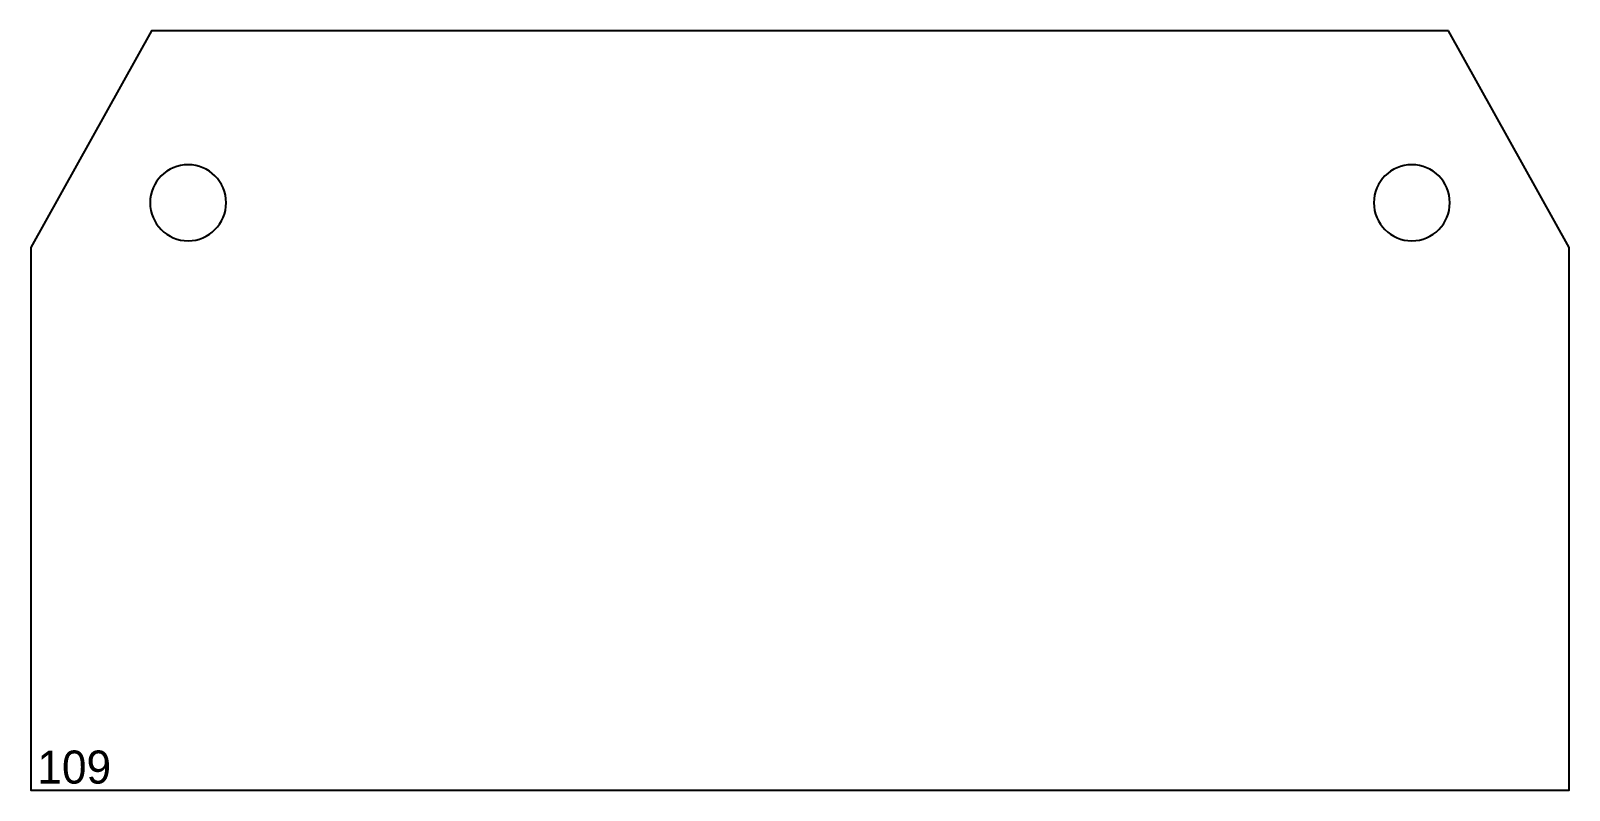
# Model space of a CAD drawing. Header units: millimetres. Extents: x 0 to 466, y 0 to 230.
import ezdxf

# ---------------------------------------------------------------- set-up
doc = ezdxf.new("R2010")
doc.units = ezdxf.units.MM
doc.header["$MEASUREMENT"] = 0
for name, color, linetype in [('ВнешнийКонтур', 7, 'Continuous'), ('Нумерация', 7, 'Continuous'), ('Отверстие', 7, 'Continuous')]:
    doc.layers.add(name, color=color, linetype=linetype)

msp = doc.modelspace()

# ---------------------------------------------------------------- linework, layer by layer
at = {"layer": 'ВнешнийКонтур', "color": 0, "linetype": 'Continuous'}
msp.add_lwpolyline([(429.02, 229.61), (36.58, 229.61), (0, 164.14), (0, 0), (465.6, 0), (465.6, 164.14)], close=True, dxfattribs=at)
at = {"layer": 'Отверстие', "color": 0, "linetype": 'Continuous'}
for points in [[(59.12, 177.62, 1), (36.12, 177.62, 1), (59.12, 177.62)], [(429.47, 177.62, 1), (406.47, 177.62, 1), (429.47, 177.62)]]:
    msp.add_lwpolyline(points, format="xyb", dxfattribs=at)

# ---------------------------------------------------------------- texts
at = {"layer": 'Нумерация', "color": 0, "linetype": 'Continuous'}
msp.add_text('109', height=10, dxfattribs=at).set_placement((2, 2))

doc.saveas('drawing.dxf')
